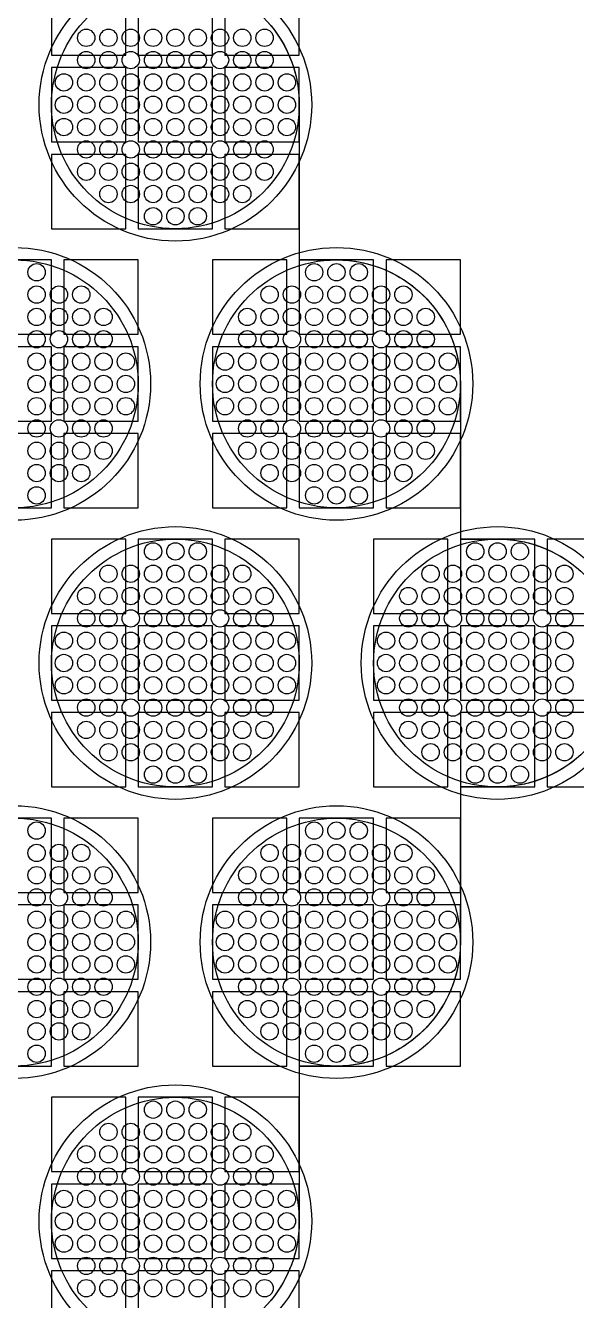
# Model space of a CAD drawing. Extents: x -49 to 54, y -38 to 38.
# Drawn here: x -23.79 to -21.57, y -22.99 to -17.85 of the extents above; entities that cross this region are included whole.
import ezdxf

# ---------------------------------------------------------------- set-up
doc = ezdxf.new("R2010")
doc.units = 0
for name, color, linetype in [('BACK_LAYER', 5, 'CONTINUOUS'), ('COND_LAYER_LOWER_ELECTRODE', 6, 'CONTINUOUS'), ('CONDUCTIVE_LAYER_BACK_LAYER', 2, 'CONTINUOUS'), ('EMITTER', 3, 'CONTINUOUS'), ('LOWER_ELECTRODE', 1, 'CONTINUOUS')]:
    doc.layers.add(name, color=color, linetype=linetype)

msp = doc.modelspace()

# ---------------------------------------------------------------- linework, layer by layer
at = {"layer": 'BACK_LAYER'}
for points in [[(-23.6884, -17.9704), (-23.3884, -17.9704), (-23.3884, -17.6704), (-23.6884, -17.6704)], [(-23.3384, -17.9704), (-23.0384, -17.9704), (-23.0384, -17.6704), (-23.3384, -17.6704)], [(-22.9884, -17.9704), (-22.6884, -17.9704), (-22.6884, -17.6704), (-22.9884, -17.6704)], [(-23.6884, -18.3204), (-23.3884, -18.3204), (-23.3884, -18.0204), (-23.6884, -18.0204)], [(-23.3384, -18.3204), (-23.0384, -18.3204), (-23.0384, -18.0204), (-23.3384, -18.0204)], [(-22.9884, -18.3204), (-22.6884, -18.3204), (-22.6884, -18.0204), (-22.9884, -18.0204)], [(-23.6884, -18.6704), (-23.3884, -18.6704), (-23.3884, -18.3704), (-23.6884, -18.3704)], [(-23.3384, -18.6704), (-23.0384, -18.6704), (-23.0384, -18.3704), (-23.3384, -18.3704)], [(-22.9884, -18.6704), (-22.6884, -18.6704), (-22.6884, -18.3704), (-22.9884, -18.3704)], [(-23.9884, -19.0962), (-23.6884, -19.0962), (-23.6884, -18.7962), (-23.9884, -18.7962)], [(-23.6384, -19.0962), (-23.3384, -19.0962), (-23.3384, -18.7962), (-23.6384, -18.7962)], [(-23.0384, -19.0962), (-22.7384, -19.0962), (-22.7384, -18.7962), (-23.0384, -18.7962)], [(-22.6884, -19.0962), (-22.3884, -19.0962), (-22.3884, -18.7962), (-22.6884, -18.7962)], [(-22.3384, -19.0962), (-22.0384, -19.0962), (-22.0384, -18.7962), (-22.3384, -18.7962)], [(-23.9884, -19.4462), (-23.6884, -19.4462), (-23.6884, -19.1462), (-23.9884, -19.1462)], [(-23.6384, -19.4462), (-23.3384, -19.4462), (-23.3384, -19.1462), (-23.6384, -19.1462)], [(-23.0384, -19.4462), (-22.7384, -19.4462), (-22.7384, -19.1462), (-23.0384, -19.1462)], [(-22.6884, -19.4462), (-22.3884, -19.4462), (-22.3884, -19.1462), (-22.6884, -19.1462)], [(-22.3384, -19.4462), (-22.0384, -19.4462), (-22.0384, -19.1462), (-22.3384, -19.1462)], [(-23.9884, -19.7962), (-23.6884, -19.7962), (-23.6884, -19.4962), (-23.9884, -19.4962)], [(-23.6384, -19.7962), (-23.3384, -19.7962), (-23.3384, -19.4962), (-23.6384, -19.4962)], [(-23.0384, -19.7962), (-22.7384, -19.7962), (-22.7384, -19.4962), (-23.0384, -19.4962)], [(-22.6884, -19.7962), (-22.3884, -19.7962), (-22.3884, -19.4962), (-22.6884, -19.4962)], [(-22.3384, -19.7962), (-22.0384, -19.7962), (-22.0384, -19.4962), (-22.3384, -19.4962)], [(-23.6884, -20.2221), (-23.3884, -20.2221), (-23.3884, -19.9221), (-23.6884, -19.9221)], [(-23.3384, -20.2221), (-23.0384, -20.2221), (-23.0384, -19.9221), (-23.3384, -19.9221)], [(-22.9884, -20.2221), (-22.6884, -20.2221), (-22.6884, -19.9221), (-22.9884, -19.9221)], [(-22.3884, -20.2221), (-22.0884, -20.2221), (-22.0884, -19.9221), (-22.3884, -19.9221)], [(-22.0384, -20.2221), (-21.7384, -20.2221), (-21.7384, -19.9221), (-22.0384, -19.9221)], [(-21.6884, -20.2221), (-21.3884, -20.2221), (-21.3884, -19.9221), (-21.6884, -19.9221)], [(-23.6884, -20.5721), (-23.3884, -20.5721), (-23.3884, -20.2721), (-23.6884, -20.2721)], [(-23.3384, -20.5721), (-23.0384, -20.5721), (-23.0384, -20.2721), (-23.3384, -20.2721)], [(-22.9884, -20.5721), (-22.6884, -20.5721), (-22.6884, -20.2721), (-22.9884, -20.2721)], [(-22.3884, -20.5721), (-22.0884, -20.5721), (-22.0884, -20.2721), (-22.3884, -20.2721)], [(-22.0384, -20.5721), (-21.7384, -20.5721), (-21.7384, -20.2721), (-22.0384, -20.2721)], [(-21.6884, -20.5721), (-21.3884, -20.5721), (-21.3884, -20.2721), (-21.6884, -20.2721)], [(-23.6884, -20.9221), (-23.3884, -20.9221), (-23.3884, -20.6221), (-23.6884, -20.6221)], [(-23.3384, -20.9221), (-23.0384, -20.9221), (-23.0384, -20.6221), (-23.3384, -20.6221)], [(-22.9884, -20.9221), (-22.6884, -20.9221), (-22.6884, -20.6221), (-22.9884, -20.6221)], [(-22.3884, -20.9221), (-22.0884, -20.9221), (-22.0884, -20.6221), (-22.3884, -20.6221)], [(-22.0384, -20.9221), (-21.7384, -20.9221), (-21.7384, -20.6221), (-22.0384, -20.6221)], [(-21.6884, -20.9221), (-21.3884, -20.9221), (-21.3884, -20.6221), (-21.6884, -20.6221)], [(-23.9884, -21.3479), (-23.6884, -21.3479), (-23.6884, -21.0479), (-23.9884, -21.0479)], [(-23.6384, -21.3479), (-23.3384, -21.3479), (-23.3384, -21.0479), (-23.6384, -21.0479)], [(-23.0384, -21.3479), (-22.7384, -21.3479), (-22.7384, -21.0479), (-23.0384, -21.0479)], [(-22.6884, -21.3479), (-22.3884, -21.3479), (-22.3884, -21.0479), (-22.6884, -21.0479)], [(-22.3384, -21.3479), (-22.0384, -21.3479), (-22.0384, -21.0479), (-22.3384, -21.0479)], [(-23.9884, -21.6979), (-23.6884, -21.6979), (-23.6884, -21.3979), (-23.9884, -21.3979)], [(-23.6384, -21.6979), (-23.3384, -21.6979), (-23.3384, -21.3979), (-23.6384, -21.3979)], [(-23.0384, -21.6979), (-22.7384, -21.6979), (-22.7384, -21.3979), (-23.0384, -21.3979)], [(-22.6884, -21.6979), (-22.3884, -21.6979), (-22.3884, -21.3979), (-22.6884, -21.3979)], [(-22.3384, -21.6979), (-22.0384, -21.6979), (-22.0384, -21.3979), (-22.3384, -21.3979)], [(-23.9884, -22.0479), (-23.6884, -22.0479), (-23.6884, -21.7479), (-23.9884, -21.7479)], [(-23.6384, -22.0479), (-23.3384, -22.0479), (-23.3384, -21.7479), (-23.6384, -21.7479)], [(-23.0384, -22.0479), (-22.7384, -22.0479), (-22.7384, -21.7479), (-23.0384, -21.7479)], [(-22.6884, -22.0479), (-22.3884, -22.0479), (-22.3884, -21.7479), (-22.6884, -21.7479)], [(-22.3384, -22.0479), (-22.0384, -22.0479), (-22.0384, -21.7479), (-22.3384, -21.7479)], [(-23.6884, -22.4737), (-23.3884, -22.4737), (-23.3884, -22.1737), (-23.6884, -22.1737)], [(-23.3384, -22.4737), (-23.0384, -22.4737), (-23.0384, -22.1737), (-23.3384, -22.1737)], [(-22.9884, -22.4737), (-22.6884, -22.4737), (-22.6884, -22.1737), (-22.9884, -22.1737)], [(-23.6884, -22.8237), (-23.3884, -22.8237), (-23.3884, -22.5237), (-23.6884, -22.5237)], [(-23.3384, -22.8237), (-23.0384, -22.8237), (-23.0384, -22.5237), (-23.3384, -22.5237)], [(-22.9884, -22.8237), (-22.6884, -22.8237), (-22.6884, -22.5237), (-22.9884, -22.5237)], [(-23.6884, -23.1737), (-23.3884, -23.1737), (-23.3884, -22.8737), (-23.6884, -22.8737)], [(-23.3384, -23.1737), (-23.0384, -23.1737), (-23.0384, -22.8737), (-23.3384, -22.8737)], [(-22.9884, -23.1737), (-22.6884, -23.1737), (-22.6884, -22.8737), (-22.9884, -22.8737)]]:
    msp.add_lwpolyline(points, close=True, dxfattribs=at)
at = {"layer": 'COND_LAYER_LOWER_ELECTRODE'}
for centre in [(-23.1884, -18.1704), (-23.8384, -19.2962), (-22.5384, -19.2962), (-23.1884, -20.4221), (-21.8884, -20.4221), (-23.8384, -21.5479), (-22.5384, -21.5479), (-23.1884, -22.6737)]:
    msp.add_circle(centre, 0.55, dxfattribs=at)
at = {"layer": 'CONDUCTIVE_LAYER_BACK_LAYER'}
for points in [[(-22.8111, -17.8423), (-22.7983, -17.8576), (-22.7862, -17.8733), (-22.7747, -17.8895), (-22.7639, -17.9062), (-22.7537, -17.9233), (-22.7442, -17.9408), (-22.7354, -17.9586), (-22.7274, -17.9768), (-22.72, -17.9953), (-22.7135, -18.014), (-22.7076, -18.033), (-22.7025, -18.0522), (-22.6982, -18.0717), (-22.6947, -18.0912), (-22.6919, -18.1109), (-22.6899, -18.1307), (-22.6888, -18.1505), (-22.6884, -18.1704), (-22.6884, -18.7963), (-22.5284, -18.7963), (-22.5086, -18.7971), (-22.4887, -18.7987), (-22.469, -18.8011), (-22.4494, -18.8042), (-22.4299, -18.8082), (-22.4106, -18.8129), (-22.3914, -18.8183), (-22.3726, -18.8245), (-22.3539, -18.8315), (-22.3356, -18.8392), (-22.3176, -18.8476), (-22.2999, -18.8568), (-22.2826, -18.8666), (-22.2658, -18.8771), (-22.2493, -18.8883), (-22.2333, -18.9001), (-22.2178, -18.9125), (-22.2028, -18.9256), (-22.1883, -18.9392), (-22.1744, -18.9534), (-22.1611, -18.9681), (-22.1483, -18.9834), (-22.1362, -18.9991), (-22.1247, -19.0154), (-22.1139, -19.032), (-22.1037, -19.0491), (-22.0942, -19.0666), (-22.0854, -19.0844), (-22.0774, -19.1026), (-22.07, -19.1211), (-22.0635, -19.1398), (-22.0576, -19.1589), (-22.0525, -19.1781), (-22.0482, -19.1975), (-22.0447, -19.217), (-22.0419, -19.2367), (-22.0399, -19.2565), (-22.0388, -19.2764), (-22.0384, -19.2962), (-22.0384, -19.9222), (-21.8784, -19.9222), (-21.8586, -19.923), (-21.8387, -19.9245), (-21.819, -19.9269), (-21.7994, -19.9301), (-21.7799, -19.934), (-21.7606, -19.9387), (-21.7414, -19.9442), (-21.7226, -19.9504), (-21.7039, -19.9573), (-21.6856, -19.965), (-21.6676, -19.9735), (-21.6499, -19.9826), (-21.6326, -19.9924), (-21.6158, -20.0029), (-21.5993, -20.0141), (-21.5833, -20.0259), (-21.5678, -20.0383)], [(-21.5678, -20.8058), (-21.5833, -20.8183), (-21.5993, -20.8301), (-21.6158, -20.8412), (-21.6326, -20.8517), (-21.6499, -20.8616), (-21.6676, -20.8707), (-21.6856, -20.8791), (-21.7039, -20.8868), (-21.7226, -20.8938), (-21.7414, -20.9), (-21.7606, -20.9055), (-21.7799, -20.9102), (-21.7994, -20.9141), (-21.819, -20.9172), (-21.8387, -20.9196), (-21.8586, -20.9212), (-21.8784, -20.922), (-22.0384, -20.922), (-22.0384, -21.5479), (-22.0388, -21.5678), (-22.0399, -21.5876), (-22.0419, -21.6074), (-22.0447, -21.6271), (-22.0482, -21.6467), (-22.0525, -21.6661), (-22.0576, -21.6853), (-22.0635, -21.7043), (-22.07, -21.7231), (-22.0774, -21.7415), (-22.0854, -21.7597), (-22.0942, -21.7776), (-22.1037, -21.795), (-22.1139, -21.8121), (-22.1247, -21.8288), (-22.1362, -21.845), (-22.1483, -21.8608), (-22.1611, -21.876), (-22.1744, -21.8908), (-22.1883, -21.905), (-22.2028, -21.9186), (-22.2178, -21.9316), (-22.2333, -21.9441), (-22.2493, -21.9559), (-22.2658, -21.9671), (-22.2826, -21.9776), (-22.2999, -21.9874), (-22.3176, -21.9965), (-22.3356, -22.005), (-22.3539, -22.0127), (-22.3726, -22.0196), (-22.3914, -22.0258), (-22.4106, -22.0313), (-22.4299, -22.036), (-22.4494, -22.0399), (-22.469, -22.0431), (-22.4887, -22.0454), (-22.5086, -22.047), (-22.5284, -22.0478), (-22.6884, -22.0478), (-22.6884, -22.6737), (-22.6888, -22.6936), (-22.6899, -22.7135), (-22.6919, -22.7333), (-22.6947, -22.7529), (-22.6982, -22.7725), (-22.7025, -22.7919), (-22.7076, -22.8111), (-22.7135, -22.8301), (-22.72, -22.8489), (-22.7274, -22.8674), (-22.7354, -22.8856), (-22.7442, -22.9034), (-22.7537, -22.9209), (-22.7639, -22.938), (-22.7747, -22.9546), (-22.7862, -22.9708), (-22.7983, -22.9866), (-22.8111, -23.0019)]]:
    msp.add_lwpolyline(points, dxfattribs=at)
at = {"layer": 'EMITTER'}
for centre in [(-23.1884, -18.1704), (-23.8384, -19.2962), (-22.5384, -19.2962), (-23.1884, -20.4221), (-21.8884, -20.4221), (-23.8384, -21.5479), (-22.5384, -21.5479), (-23.1884, -22.6737)]:
    msp.add_circle(centre, 0.5, dxfattribs=at)
at = {"layer": 'LOWER_ELECTRODE'}
for centre in [(-23.5484, -17.9004), (-23.4584, -17.9004), (-23.3684, -17.9004), (-23.2784, -17.9004), (-23.1884, -17.9004), (-23.0984, -17.9004), (-23.0084, -17.9004), (-22.9184, -17.9004), (-22.8284, -17.9004), (-23.5484, -17.9904), (-23.4584, -17.9904), (-23.3684, -17.9904), (-23.2784, -17.9904), (-23.1884, -17.9904), (-23.0984, -17.9904), (-23.0084, -17.9904), (-22.9184, -17.9904), (-22.8284, -17.9904), (-23.6384, -18.0804), (-23.5484, -18.0804), (-23.4584, -18.0804), (-23.3684, -18.0804), (-23.2784, -18.0804), (-23.1884, -18.0804), (-23.0984, -18.0804), (-23.0084, -18.0804), (-22.9184, -18.0804), (-22.8284, -18.0804), (-22.7384, -18.0804), (-23.6384, -18.1704), (-23.5484, -18.1704), (-23.4584, -18.1704), (-23.3684, -18.1704), (-23.2784, -18.1704), (-23.1884, -18.1704), (-23.0984, -18.1704), (-23.0084, -18.1704), (-22.9184, -18.1704), (-22.8284, -18.1704), (-22.7384, -18.1704), (-23.6384, -18.2604), (-23.5484, -18.2604), (-23.4584, -18.2604), (-23.3684, -18.2604), (-23.2784, -18.2604), (-23.1884, -18.2604), (-23.0984, -18.2604), (-23.0084, -18.2604), (-22.9184, -18.2604), (-22.8284, -18.2604), (-22.7384, -18.2604), (-23.5484, -18.3504), (-23.4584, -18.3504), (-23.3684, -18.3504), (-23.2784, -18.3504), (-23.1884, -18.3504), (-23.0984, -18.3504), (-23.0084, -18.3504), (-22.9184, -18.3504), (-22.8284, -18.3504), (-23.5484, -18.4404), (-23.4584, -18.4404), (-23.3684, -18.4404), (-23.2784, -18.4404), (-23.1884, -18.4404), (-23.0984, -18.4404), (-23.0084, -18.4404), (-22.9184, -18.4404), (-22.8284, -18.4404), (-23.4584, -18.5304), (-23.3684, -18.5304), (-23.2784, -18.5304), (-23.1884, -18.5304), (-23.0984, -18.5304), (-23.0084, -18.5304), (-22.9184, -18.5304), (-23.2784, -18.6204), (-23.1884, -18.6204), (-23.0984, -18.6204), (-23.7484, -18.8462), (-22.6284, -18.8462), (-22.5384, -18.8462), (-22.4484, -18.8462), (-23.7484, -18.9362), (-23.6584, -18.9362), (-23.5684, -18.9362), (-22.8084, -18.9362), (-22.7184, -18.9362), (-22.6284, -18.9362), (-22.5384, -18.9362), (-22.4484, -18.9362), (-22.3584, -18.9362), (-22.2684, -18.9362), (-23.7484, -19.0262), (-23.6584, -19.0262), (-23.5684, -19.0262), (-23.4784, -19.0262), (-22.8984, -19.0262), (-22.8084, -19.0262), (-22.7184, -19.0262), (-22.6284, -19.0262), (-22.5384, -19.0262), (-22.4484, -19.0262), (-22.3584, -19.0262), (-22.2684, -19.0262), (-22.1784, -19.0262), (-23.7484, -19.1162), (-23.6584, -19.1162), (-23.5684, -19.1162), (-23.4784, -19.1162), (-22.8984, -19.1162), (-22.8084, -19.1162), (-22.7184, -19.1162), (-22.6284, -19.1162), (-22.5384, -19.1162), (-22.4484, -19.1162), (-22.3584, -19.1162), (-22.2684, -19.1162), (-22.1784, -19.1162), (-23.7484, -19.2062), (-23.6584, -19.2062), (-23.5684, -19.2062), (-23.4784, -19.2062), (-23.3884, -19.2062), (-22.9884, -19.2062), (-22.8984, -19.2062), (-22.8084, -19.2062), (-22.7184, -19.2062), (-22.6284, -19.2062), (-22.5384, -19.2062), (-22.4484, -19.2062), (-22.3584, -19.2062), (-22.2684, -19.2062), (-22.1784, -19.2062), (-22.0884, -19.2062), (-23.7484, -19.2962), (-23.6584, -19.2962), (-23.5684, -19.2962), (-23.4784, -19.2962), (-23.3884, -19.2962), (-22.9884, -19.2962), (-22.8984, -19.2962), (-22.8084, -19.2962), (-22.7184, -19.2962), (-22.6284, -19.2962), (-22.5384, -19.2962), (-22.4484, -19.2962), (-22.3584, -19.2962), (-22.2684, -19.2962), (-22.1784, -19.2962), (-22.0884, -19.2962), (-23.7484, -19.3862), (-23.6584, -19.3862), (-23.5684, -19.3862), (-23.4784, -19.3862), (-23.3884, -19.3862), (-22.9884, -19.3862), (-22.8984, -19.3862), (-22.8084, -19.3862), (-22.7184, -19.3862), (-22.6284, -19.3862), (-22.5384, -19.3862), (-22.4484, -19.3862), (-22.3584, -19.3862), (-22.2684, -19.3862), (-22.1784, -19.3862), (-22.0884, -19.3862), (-23.7484, -19.4762), (-23.6584, -19.4762), (-23.5684, -19.4762), (-23.4784, -19.4762), (-22.8984, -19.4762), (-22.8084, -19.4762), (-22.7184, -19.4762), (-22.6284, -19.4762), (-22.5384, -19.4762), (-22.4484, -19.4762), (-22.3584, -19.4762), (-22.2684, -19.4762), (-22.1784, -19.4762), (-23.7484, -19.5662), (-23.6584, -19.5662), (-23.5684, -19.5662), (-23.4784, -19.5662), (-22.8984, -19.5662), (-22.8084, -19.5662), (-22.7184, -19.5662), (-22.6284, -19.5662), (-22.5384, -19.5662), (-22.4484, -19.5662), (-22.3584, -19.5662), (-22.2684, -19.5662), (-22.1784, -19.5662), (-23.7484, -19.6562), (-23.6584, -19.6562), (-23.5684, -19.6562), (-22.8084, -19.6562), (-22.7184, -19.6562), (-22.6284, -19.6562), (-22.5384, -19.6562), (-22.4484, -19.6562), (-22.3584, -19.6562), (-22.2684, -19.6562), (-23.7484, -19.7462), (-22.6284, -19.7462), (-22.5384, -19.7462), (-22.4484, -19.7462), (-23.2784, -19.9721), (-23.1884, -19.9721), (-23.0984, -19.9721), (-21.9784, -19.9721), (-21.8884, -19.9721), (-21.7984, -19.9721), (-23.4584, -20.0621), (-23.3684, -20.0621), (-23.2784, -20.0621), (-23.1884, -20.0621), (-23.0984, -20.0621), (-23.0084, -20.0621), (-22.9184, -20.0621), (-22.1584, -20.0621), (-22.0684, -20.0621), (-21.9784, -20.0621), (-21.8884, -20.0621), (-21.7984, -20.0621), (-21.7084, -20.0621), (-21.6184, -20.0621), (-23.5484, -20.1521), (-23.4584, -20.1521), (-23.3684, -20.1521), (-23.2784, -20.1521), (-23.1884, -20.1521), (-23.0984, -20.1521), (-23.0084, -20.1521), (-22.9184, -20.1521), (-22.8284, -20.1521), (-22.2484, -20.1521), (-22.1584, -20.1521), (-22.0684, -20.1521), (-21.9784, -20.1521), (-21.8884, -20.1521), (-21.7984, -20.1521), (-21.7084, -20.1521), (-21.6184, -20.1521), (-23.5484, -20.2421), (-23.4584, -20.2421), (-23.3684, -20.2421), (-23.2784, -20.2421), (-23.1884, -20.2421), (-23.0984, -20.2421), (-23.0084, -20.2421), (-22.9184, -20.2421), (-22.8284, -20.2421), (-22.2484, -20.2421), (-22.1584, -20.2421), (-22.0684, -20.2421), (-21.9784, -20.2421), (-21.8884, -20.2421), (-21.7984, -20.2421), (-21.7084, -20.2421), (-21.6184, -20.2421), (-23.6384, -20.3321), (-23.5484, -20.3321), (-23.4584, -20.3321), (-23.3684, -20.3321), (-23.2784, -20.3321), (-23.1884, -20.3321), (-23.0984, -20.3321), (-23.0084, -20.3321), (-22.9184, -20.3321), (-22.8284, -20.3321), (-22.7384, -20.3321), (-22.3384, -20.3321), (-22.2484, -20.3321), (-22.1584, -20.3321), (-22.0684, -20.3321), (-21.9784, -20.3321), (-21.8884, -20.3321), (-21.7984, -20.3321), (-21.7084, -20.3321), (-21.6184, -20.3321), (-23.6384, -20.4221), (-23.5484, -20.4221), (-23.4584, -20.4221), (-23.3684, -20.4221), (-23.2784, -20.4221), (-23.1884, -20.4221), (-23.0984, -20.4221), (-23.0084, -20.4221), (-22.9184, -20.4221), (-22.8284, -20.4221), (-22.7384, -20.4221), (-22.3384, -20.4221), (-22.2484, -20.4221), (-22.1584, -20.4221), (-22.0684, -20.4221), (-21.9784, -20.4221), (-21.8884, -20.4221), (-21.7984, -20.4221), (-21.7084, -20.4221), (-21.6184, -20.4221), (-23.6384, -20.5121), (-23.5484, -20.5121), (-23.4584, -20.5121), (-23.3684, -20.5121), (-23.2784, -20.5121), (-23.1884, -20.5121), (-23.0984, -20.5121), (-23.0084, -20.5121), (-22.9184, -20.5121), (-22.8284, -20.5121), (-22.7384, -20.5121), (-22.3384, -20.5121), (-22.2484, -20.5121), (-22.1584, -20.5121), (-22.0684, -20.5121), (-21.9784, -20.5121), (-21.8884, -20.5121), (-21.7984, -20.5121), (-21.7084, -20.5121), (-21.6184, -20.5121), (-23.5484, -20.6021), (-23.4584, -20.6021), (-23.3684, -20.6021), (-23.2784, -20.6021), (-23.1884, -20.6021), (-23.0984, -20.6021), (-23.0084, -20.6021), (-22.9184, -20.6021), (-22.8284, -20.6021), (-22.2484, -20.6021), (-22.1584, -20.6021), (-22.0684, -20.6021), (-21.9784, -20.6021), (-21.8884, -20.6021), (-21.7984, -20.6021), (-21.7084, -20.6021), (-21.6184, -20.6021), (-23.5484, -20.6921), (-23.4584, -20.6921), (-23.3684, -20.6921), (-23.2784, -20.6921), (-23.1884, -20.6921), (-23.0984, -20.6921), (-23.0084, -20.6921), (-22.9184, -20.6921), (-22.8284, -20.6921), (-22.2484, -20.6921), (-22.1584, -20.6921), (-22.0684, -20.6921), (-21.9784, -20.6921), (-21.8884, -20.6921), (-21.7984, -20.6921), (-21.7084, -20.6921), (-21.6184, -20.6921), (-23.4584, -20.7821), (-23.3684, -20.7821), (-23.2784, -20.7821), (-23.1884, -20.7821), (-23.0984, -20.7821), (-23.0084, -20.7821), (-22.9184, -20.7821), (-22.1584, -20.7821), (-22.0684, -20.7821), (-21.9784, -20.7821), (-21.8884, -20.7821), (-21.7984, -20.7821), (-21.7084, -20.7821), (-21.6184, -20.7821), (-23.2784, -20.8721), (-23.1884, -20.8721), (-23.0984, -20.8721), (-21.9784, -20.8721), (-21.8884, -20.8721), (-21.7984, -20.8721), (-23.7484, -21.0979), (-22.6284, -21.0979), (-22.5384, -21.0979), (-22.4484, -21.0979), (-23.7484, -21.1879), (-23.6584, -21.1879), (-23.5684, -21.1879), (-22.8084, -21.1879), (-22.7184, -21.1879), (-22.6284, -21.1879), (-22.5384, -21.1879), (-22.4484, -21.1879), (-22.3584, -21.1879), (-22.2684, -21.1879), (-23.7484, -21.2779), (-23.6584, -21.2779), (-23.5684, -21.2779), (-23.4784, -21.2779), (-22.8984, -21.2779), (-22.8084, -21.2779), (-22.7184, -21.2779), (-22.6284, -21.2779), (-22.5384, -21.2779), (-22.4484, -21.2779), (-22.3584, -21.2779), (-22.2684, -21.2779), (-22.1784, -21.2779), (-23.7484, -21.3679), (-23.6584, -21.3679), (-23.5684, -21.3679), (-23.4784, -21.3679), (-22.8984, -21.3679), (-22.8084, -21.3679), (-22.7184, -21.3679), (-22.6284, -21.3679), (-22.5384, -21.3679), (-22.4484, -21.3679), (-22.3584, -21.3679), (-22.2684, -21.3679), (-22.1784, -21.3679), (-23.7484, -21.4579), (-23.6584, -21.4579), (-23.5684, -21.4579), (-23.4784, -21.4579), (-23.3884, -21.4579), (-22.9884, -21.4579), (-22.8984, -21.4579), (-22.8084, -21.4579), (-22.7184, -21.4579), (-22.6284, -21.4579), (-22.5384, -21.4579), (-22.4484, -21.4579), (-22.3584, -21.4579), (-22.2684, -21.4579), (-22.1784, -21.4579), (-22.0884, -21.4579), (-23.7484, -21.5479), (-23.6584, -21.5479), (-23.5684, -21.5479), (-23.4784, -21.5479), (-23.3884, -21.5479), (-22.9884, -21.5479), (-22.8984, -21.5479), (-22.8084, -21.5479), (-22.7184, -21.5479), (-22.6284, -21.5479), (-22.5384, -21.5479), (-22.4484, -21.5479), (-22.3584, -21.5479), (-22.2684, -21.5479), (-22.1784, -21.5479), (-22.0884, -21.5479), (-23.7484, -21.6379), (-23.6584, -21.6379), (-23.5684, -21.6379), (-23.4784, -21.6379), (-23.3884, -21.6379), (-22.9884, -21.6379), (-22.8984, -21.6379), (-22.8084, -21.6379), (-22.7184, -21.6379), (-22.6284, -21.6379), (-22.5384, -21.6379), (-22.4484, -21.6379), (-22.3584, -21.6379), (-22.2684, -21.6379), (-22.1784, -21.6379), (-22.0884, -21.6379), (-23.7484, -21.7279), (-23.6584, -21.7279), (-23.5684, -21.7279), (-23.4784, -21.7279), (-22.8984, -21.7279), (-22.8084, -21.7279), (-22.7184, -21.7279), (-22.6284, -21.7279), (-22.5384, -21.7279), (-22.4484, -21.7279), (-22.3584, -21.7279), (-22.2684, -21.7279), (-22.1784, -21.7279), (-23.7484, -21.8179), (-23.6584, -21.8179), (-23.5684, -21.8179), (-23.4784, -21.8179), (-22.8984, -21.8179), (-22.8084, -21.8179), (-22.7184, -21.8179), (-22.6284, -21.8179), (-22.5384, -21.8179), (-22.4484, -21.8179), (-22.3584, -21.8179), (-22.2684, -21.8179), (-22.1784, -21.8179), (-23.7484, -21.9079), (-23.6584, -21.9079), (-23.5684, -21.9079), (-22.8084, -21.9079), (-22.7184, -21.9079), (-22.6284, -21.9079), (-22.5384, -21.9079), (-22.4484, -21.9079), (-22.3584, -21.9079), (-22.2684, -21.9079), (-23.7484, -21.9979), (-22.6284, -21.9979), (-22.5384, -21.9979), (-22.4484, -21.9979), (-23.2784, -22.2237), (-23.1884, -22.2237), (-23.0984, -22.2237), (-23.4584, -22.3137), (-23.3684, -22.3137), (-23.2784, -22.3137), (-23.1884, -22.3137), (-23.0984, -22.3137), (-23.0084, -22.3137), (-22.9184, -22.3137), (-23.5484, -22.4037), (-23.4584, -22.4037), (-23.3684, -22.4037), (-23.2784, -22.4037), (-23.1884, -22.4037), (-23.0984, -22.4037), (-23.0084, -22.4037), (-22.9184, -22.4037), (-22.8284, -22.4037), (-23.5484, -22.4937), (-23.4584, -22.4937), (-23.3684, -22.4937), (-23.2784, -22.4937), (-23.1884, -22.4937), (-23.0984, -22.4937), (-23.0084, -22.4937), (-22.9184, -22.4937), (-22.8284, -22.4937), (-23.6384, -22.5837), (-23.5484, -22.5837), (-23.4584, -22.5837), (-23.3684, -22.5837), (-23.2784, -22.5837), (-23.1884, -22.5837), (-23.0984, -22.5837), (-23.0084, -22.5837), (-22.9184, -22.5837), (-22.8284, -22.5837), (-22.7384, -22.5837), (-23.6384, -22.6737), (-23.5484, -22.6737), (-23.4584, -22.6737), (-23.3684, -22.6737), (-23.2784, -22.6737), (-23.1884, -22.6737), (-23.0984, -22.6737), (-23.0084, -22.6737), (-22.9184, -22.6737), (-22.8284, -22.6737), (-22.7384, -22.6737), (-23.6384, -22.7637), (-23.5484, -22.7637), (-23.4584, -22.7637), (-23.3684, -22.7637), (-23.2784, -22.7637), (-23.1884, -22.7637), (-23.0984, -22.7637), (-23.0084, -22.7637), (-22.9184, -22.7637), (-22.8284, -22.7637), (-22.7384, -22.7637), (-23.5484, -22.8537), (-23.4584, -22.8537), (-23.3684, -22.8537), (-23.2784, -22.8537), (-23.1884, -22.8537), (-23.0984, -22.8537), (-23.0084, -22.8537), (-22.9184, -22.8537), (-22.8284, -22.8537), (-23.5484, -22.9437), (-23.4584, -22.9437), (-23.3684, -22.9437), (-23.2784, -22.9437), (-23.1884, -22.9437), (-23.0984, -22.9437), (-23.0084, -22.9437), (-22.9184, -22.9437), (-22.8284, -22.9437)]:
    msp.add_circle(centre, 0.035, dxfattribs=at)

doc.saveas('drawing.dxf')
